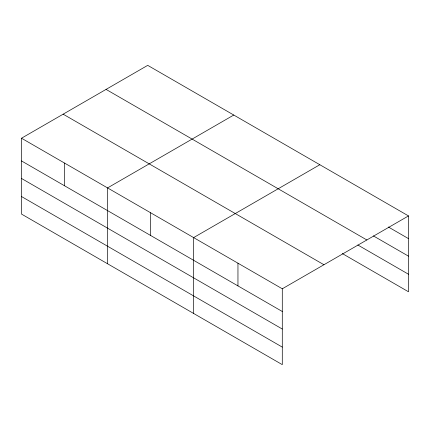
<?xml version="1.0" encoding="UTF-8"?>
<svg xmlns="http://www.w3.org/2000/svg" width="430" height="430" viewBox="0 0 430 430"><rect width="100%" height="100%" fill="white"/><g stroke="black" fill="none" stroke-linecap="round" stroke-linejoin="round"><path stroke-width="0.64" d="M21.5 138.224L282.29 288.788L282.29 364.645L21.5 214.075L21.5 138.224L147.71 65.355L408.5 215.924L408.5 291.776L342.285 253.549M233.769 115.041L107.559 187.91L107.559 263.762M319.829 164.728L193.624 237.596L193.624 313.448M282.29 288.788L408.5 215.924M388.349 226.992L408.5 238.628M373.38 235.893L408.5 256.167M106.059 89.402L366.849 239.967M357.83 244.987L408.5 274.238M63.151 114.176L323.94 264.746M21.5 160.927L282.29 311.497M21.5 178.466L282.29 329.036M21.5 196.537L282.29 347.107M237.957 263.192L237.957 285.896M150.591 212.753L150.591 235.457M64.532 163.067L64.532 185.771"/></g></svg>
